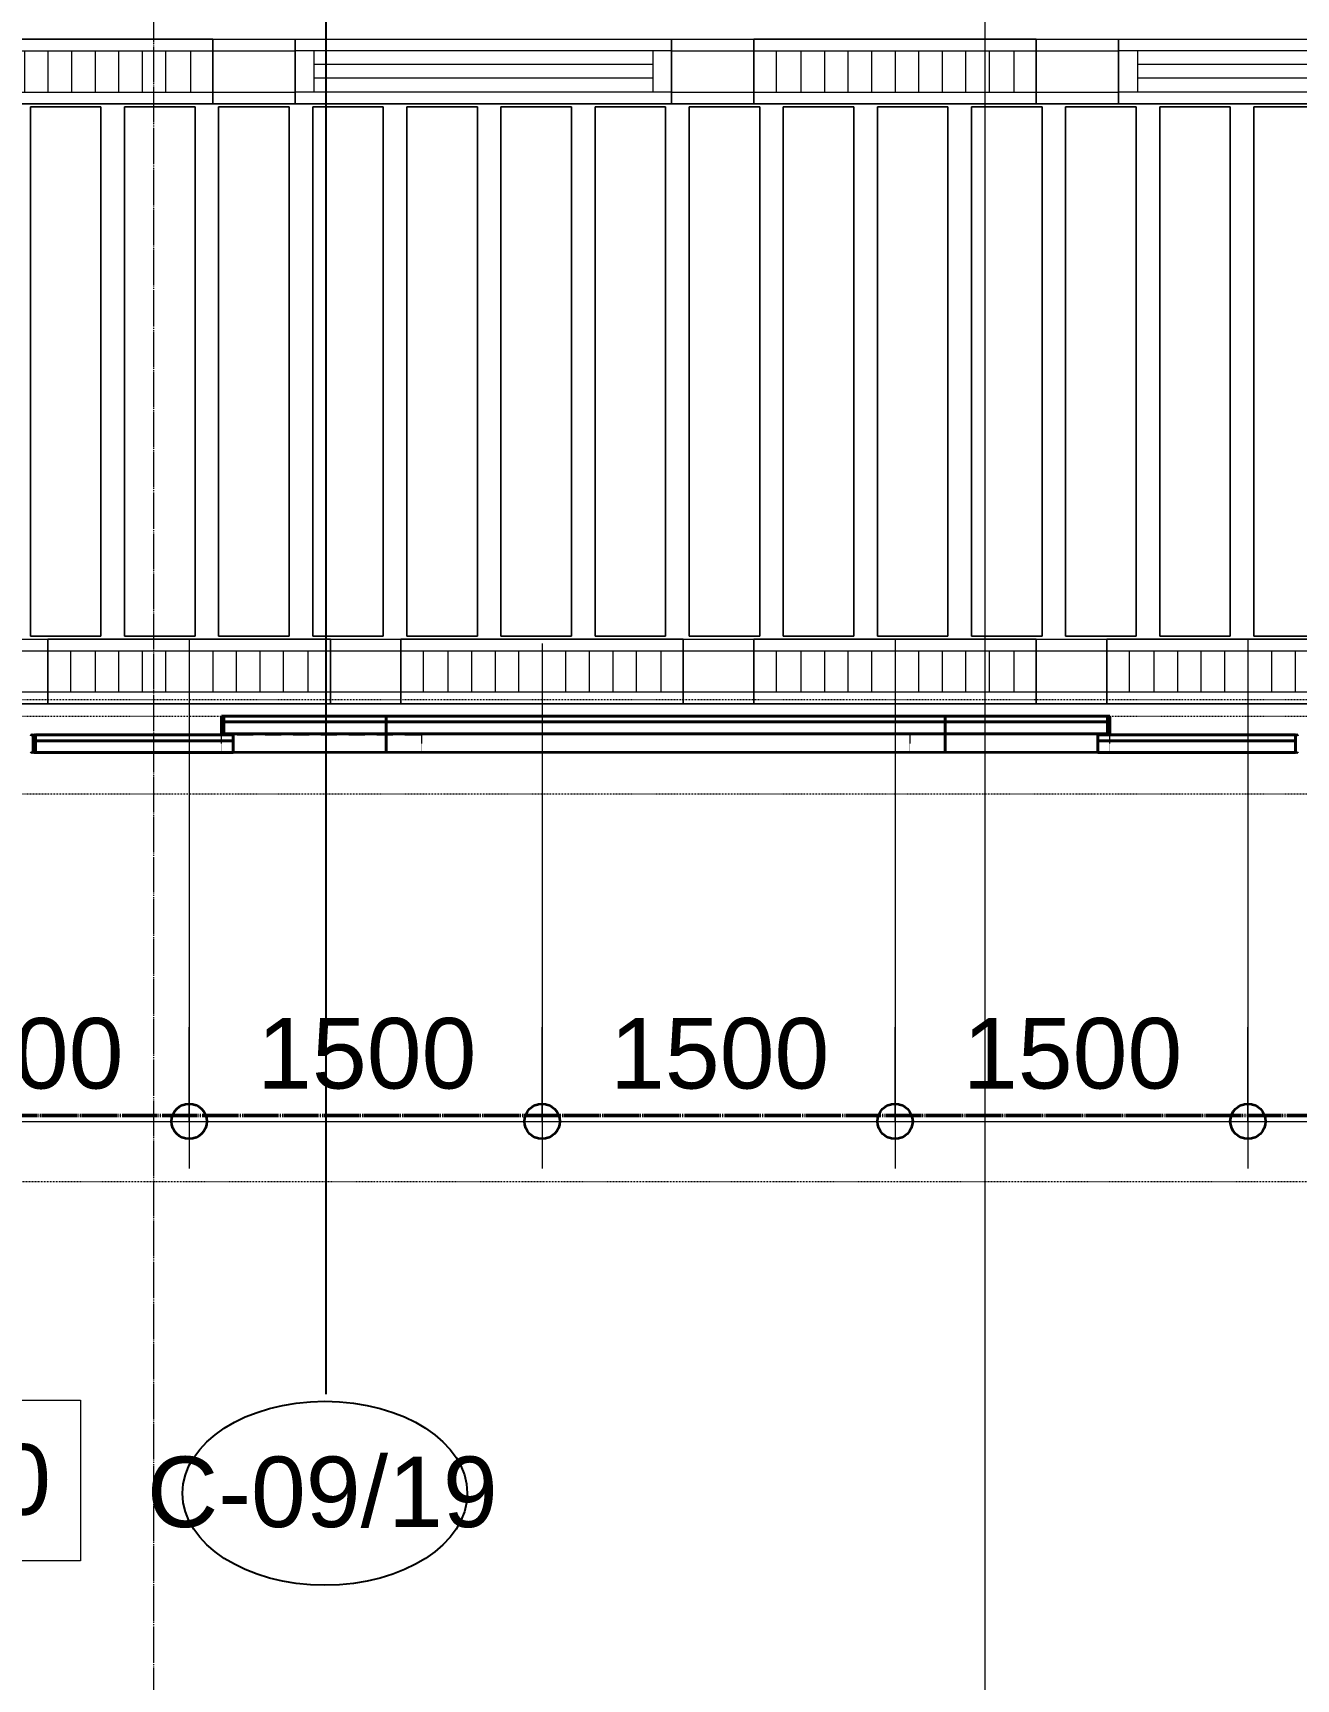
# Model space of a CAD drawing. Header units: millimetres. Extents: x -853228 to -774636, y -17776 to 22455.
# Drawn here: x -824996 to -819628, y -3994 to 3003 of the extents above; entities that cross this region are included whole.
import ezdxf

# ---------------------------------------------------------------- set-up
doc = ezdxf.new("R2010")
doc.units = ezdxf.units.MM
for name, pattern in [('DASH', [6.35, 3.175, -3.175]), ('DPA_Grid _ Level 100', [10, 5.5, -1.6, 1.3, -1.6]), ('DPA_Hidden 50', [3, 2, -1]), ('DPA_Hidden 500', [1.4, 0.8, -0.6])]:
    doc.linetypes.add(name, pattern=pattern)
for name, color, linetype, lineweight in [('A-ANNO-DIMS', 1, 'Continuous', 9), ('A-ANNO-DIMS-100', 1, 'Continuous', 9), ('A-ANNO-NOTE', 3, 'Continuous', 25), ('A-DETL', 1, 'Continuous', 70), ('A-GENM', 1, 'Continuous', 9), ('A-GENM-HDLN', 2, 'DPA_Hidden 500', 9), ('A-GLAZ-CURT', 2, 'Continuous', 9), ('G-ANNO-SECL', 3, 'Continuous', 9), ('G-ANNO-TEXT', 3, 'Continuous', 9), ('Q-SPCQ', 2, 'Continuous', 35), ('Q-SPCQ-HDLN', 2, 'DASH', 9), ('S-GRID', 251, 'Continuous', 9)]:
    doc.layers.add(name, color=color, linetype=linetype, lineweight=lineweight)
doc.styles.add('Arial_2', font='arial.ttf', dxfattribs={"height": 300})
doc.dimstyles.new('DPA-DIM-3_0_C-C', dxfattribs={"dimscale": 304.8, "dimtxt": 306.07782, "dimasz": 0.492126, "dimexe": 0.656168, "dimexo": 0.0625, "dimgap": 0.164042, "dimtad": 1, "dimdec": 0, "dimzin": 0, "dimdsep": 46, "dimtxsty": 'Arial_2', "dimblk1": 'DOTBLANK', "dimblk2": 'DOTBLANK', "dimsah": 1, "dimcen": 0.09, "dimdle": 0.656168, "dimadec": 8, "dimazin": 0, "dimtfac": 1, "dimtdec": 4, "dimtix": 1, "dimtmove": 0, "dimatfit": 3, "dimfxl": 1.312336, "dimfxlon": 1, "dimtvp": 1, "dimtolj": 1, "dimtzin": 0, "dimarcsym": 2})

# ---------------------------------------------------------------- blocks, each defined once
blk = doc.blocks.new('DPA_CP_Metal Ceiling Panel - Vertical Panel with Gap-11114031-4281-01 ENLARGED LOWER PLATFORM LEVEL - REFLECTED CEILING PLAN - SHEET 2')
at = {"layer": 'A-GLAZ-CURT'}
for p, q in [((-785007.4, 2689), (-785007.4, 439)), ((-784707.4, 2689), (-785007.4, 2689)), ((-784707.4, 2689), (-785007.4, 2689)), ((-785007.4, 2689), (-785007.4, 439)), ((-785007.4, 439), (-785007.4, 2689)), ((-785007.4, 2689), (-784707.4, 2689)), ((-784707.4, 2689), (-784707.4, 439)), ((-784707.4, 439), (-784707.4, 2689)), ((-784707.4, 2689), (-784707.4, 439)), ((-784707.4, 439), (-785007.4, 439)), ((-785007.4, 439), (-784707.4, 439)), ((-784707.4, 439), (-785007.4, 439))]:
    blk.add_line(p, q, dxfattribs=at)
blk = doc.blocks.new('DPA_Speciality_PlatformScreenDoor - Length_135300-12767973-4281-01 ENLARGED LOWER PLATFORM LEVEL - REFLECTED CEILING PLAN - SHEET 2')
at = {"layer": 'A-GENM'}
for p, q in [((103087.5, -250), (102889.7, -250)), ((102889.7, -250), (103087.5, -250)), ((102982.5, -250), (102892.5, -250)), ((102892.5, -250), (102982.5, -250)), ((102992.5, -250), (103082.5, -250)), ((103082.5, -250), (102992.5, -250)), ((107462.5, -250), (107660.3, -250)), ((107660.3, -250), (107462.5, -250)), ((107557.5, -250), (107467.5, -250)), ((107467.5, -250), (107557.5, -250)), ((107567.5, -250), (107657.5, -250)), ((107657.5, -250), (107567.5, -250)), ((103640.3, -330), (103764.1, -330)), ((103650.9, -330), (103704, -330)), ((103700.4, -330), (103753.5, -330)), ((105240.3, -330), (105364.1, -330)), ((105250.9, -330), (105304, -330)), ((105300.4, -330), (105353.5, -330))]:
    blk.add_line(p, q, dxfattribs=at)
at = {"layer": 'A-GENM-HDLN'}
for p, q in [((103387.5, -175), (103387.5, -250)), ((103387.5, -175), (104237.5, -175)), ((104237.5, -250), (104237.5, -175)), ((106312.5, -250), (106312.5, -175)), ((107162.5, -175), (106312.5, -175)), ((107162.5, -175), (107162.5, -250)), ((103387.5, -250), (104237.5, -250)), ((107162.5, -250), (106312.5, -250))]:
    blk.add_line(p, q, dxfattribs=at)
at = {"layer": 'Q-SPCQ', "linetype": 'DASH', "lineweight": 9}
blk.add_line((61742.7, 1650), (132340.1, 1650), dxfattribs=at)
at = {"layer": 'Q-SPCQ'}
for p, q in [((103437.5, -175), (102597.5, -175)), ((102597.5, -175), (103437.5, -175)), ((102597.5, -175), (102597.5, -225)), ((102597.5, -175), (102597.5, -225)), ((102597.5, -245), (102597.5, -180)), ((102597.5, -180), (102597.5, -245)), ((102627.5, -175), (103407.5, -175)), ((103407.5, -175), (102627.5, -175)), ((103407.5, -175), (102627.5, -175)), ((102627.5, -175), (103407.5, -175)), ((103387.5, -175), (104087.5, -175)), ((103437.5, -225), (103437.5, -175)), ((103437.5, -175), (103437.5, -225)), ((104087.5, -175), (104087.5, -330)), ((104087.5, -175), (106462.5, -175)), ((104087.5, -330), (104087.5, -175)), ((104087.5, -200), (104087.5, -175.9)), ((104087.5, -175.9), (104087.5, -200)), ((104087.5, -305), (104087.5, -200)), ((104087.5, -200), (104087.5, -305)), ((106462.5, -175), (106462.5, -330)), ((106462.5, -175), (107162.5, -175)), ((106462.5, -330), (106462.5, -175)), ((106462.5, -200), (106462.5, -175.9)), ((106462.5, -175.9), (106462.5, -200)), ((106462.5, -305), (106462.5, -200)), ((106462.5, -200), (106462.5, -305)), ((107112.5, -175), (107952.5, -175)), ((107952.5, -175), (107112.5, -175)), ((107112.5, -175), (107112.5, -225)), ((107112.5, -225), (107112.5, -175)), ((107922.5, -175), (107142.5, -175)), ((107142.5, -175), (107922.5, -175)), ((107142.5, -175), (107922.5, -175)), ((107922.5, -175), (107142.5, -175)), ((107952.5, -225), (107952.5, -175)), ((107952.5, -225), (107952.5, -175)), ((107952.5, -180), (107952.5, -245)), ((107952.5, -245), (107952.5, -180)), ((107962.5, -245), (107962.5, -180)), ((107962.5, -180), (107962.5, -245)), ((107962.5, -180), (107962.5, -245)), ((107962.5, -245), (107962.5, -180)), ((102597.5, -225), (103437.5, -225)), ((103437.5, -225), (102597.5, -225)), ((102597.5, -250), (102597.5, -225)), ((102597.5, -225), (102597.5, -250)), ((103437.5, -225), (102597.5, -225)), ((102597.5, -225), (102597.5, -250)), ((102597.5, -250), (102597.5, -225)), ((102597.5, -225), (103437.5, -225)), ((103437.5, -225), (102597.5, -225)), ((102597.5, -225), (103437.5, -225)), ((102597.5, -250), (103437.5, -250)), ((103437.5, -250), (102597.5, -250)), ((102597.5, -250), (103437.5, -250)), ((103437.5, -250), (102597.5, -250)), ((103407.5, -225), (102627.5, -225)), ((102627.5, -225), (103407.5, -225)), ((102627.5, -225), (103407.5, -225)), ((103407.5, -225), (102627.5, -225)), ((103387.5, -225), (102647.5, -225)), ((102647.5, -225), (103387.5, -225)), ((103387.5, -225), (102647.5, -225)), ((102647.5, -225), (103387.5, -225)), ((103387.5, -250), (102647.5, -250)), ((102647.5, -250), (103387.5, -250)), ((103387.5, -250), (102647.5, -250)), ((102647.5, -250), (103387.5, -250)), ((103387.5, -305), (103387.5, -250)), ((103387.5, -250), (103387.5, -330)), ((103397.5, -255), (103387.5, -255)), ((103387.5, -255), (103387.5, -330)), ((103387.5, -330), (103387.5, -255)), ((103387.5, -255), (103397.5, -255)), ((103397.5, -330), (103397.5, -255)), ((103397.5, -255), (103397.5, -330)), ((104087.5, -255), (103397.5, -255)), ((103397.5, -255), (104087.5, -255)), ((103397.5, -255), (103397.5, -305)), ((103397.5, -255), (103397.5, -305)), ((103437.5, -225), (103437.5, -250)), ((103437.5, -225), (103437.5, -250)), ((103437.5, -250), (103437.5, -225)), ((103437.5, -225), (103437.5, -250)), ((103447.5, -255), (104027.5, -255)), ((104027.5, -255), (103447.5, -255)), ((104037.5, -255), (103447.5, -255)), ((103447.5, -255), (104037.5, -255)), ((106462.5, -255), (104087.5, -255)), ((104087.5, -255), (106462.5, -255)), ((104087.5, -255), (104087.5, -305)), ((104087.5, -255), (104087.5, -305)), ((104087.5, -305), (104087.5, -255)), ((104087.5, -255), (104087.5, -305)), ((106412.5, -255), (104137.5, -255)), ((104137.5, -255), (106412.5, -255)), ((104147.5, -255), (106402.5, -255)), ((106402.5, -255), (104147.5, -255)), ((106462.5, -255), (107152.5, -255)), ((107152.5, -255), (106462.5, -255)), ((106462.5, -255), (106462.5, -305)), ((106462.5, -305), (106462.5, -255)), ((106462.5, -305), (106462.5, -255)), ((106462.5, -255), (106462.5, -305)), ((106512.5, -255), (107102.5, -255)), ((107102.5, -255), (106512.5, -255)), ((107102.5, -255), (106522.5, -255)), ((106522.5, -255), (107102.5, -255)), ((107952.5, -225), (107112.5, -225)), ((107112.5, -225), (107952.5, -225)), ((107112.5, -250), (107112.5, -225)), ((107112.5, -250), (107112.5, -225)), ((107952.5, -225), (107112.5, -225)), ((107112.5, -225), (107112.5, -250)), ((107112.5, -250), (107112.5, -225)), ((107112.5, -225), (107952.5, -225)), ((107112.5, -225), (107952.5, -225)), ((107952.5, -225), (107112.5, -225)), ((107952.5, -250), (107112.5, -250)), ((107112.5, -250), (107952.5, -250)), ((107112.5, -250), (107952.5, -250)), ((107952.5, -250), (107112.5, -250)), ((107142.5, -225), (107922.5, -225)), ((107922.5, -225), (107142.5, -225)), ((107922.5, -225), (107142.5, -225)), ((107142.5, -225), (107922.5, -225)), ((107152.5, -255), (107152.5, -330)), ((107162.5, -255), (107152.5, -255)), ((107152.5, -255), (107162.5, -255)), ((107152.5, -330), (107152.5, -255)), ((107152.5, -305), (107152.5, -255)), ((107152.5, -305), (107152.5, -255)), ((107162.5, -225), (107902.5, -225)), ((107902.5, -225), (107162.5, -225)), ((107162.5, -225), (107902.5, -225)), ((107902.5, -225), (107162.5, -225)), ((107162.5, -250), (107902.5, -250)), ((107902.5, -250), (107162.5, -250)), ((107162.5, -250), (107902.5, -250)), ((107902.5, -250), (107162.5, -250)), ((107162.5, -330), (107162.5, -250)), ((107162.5, -250), (107162.5, -305)), ((107162.5, -330), (107162.5, -255)), ((107162.5, -255), (107162.5, -330)), ((107952.5, -225), (107952.5, -250)), ((107952.5, -250), (107952.5, -225)), ((107952.5, -250), (107952.5, -225)), ((107952.5, -225), (107952.5, -250)), ((103387.5, -329.1), (103387.5, -305)), ((103387.5, -330), (104087.5, -330)), ((103387.5, -330), (103397.5, -330)), ((103397.5, -330), (103387.5, -330)), ((104087.5, -305), (103397.5, -305)), ((103397.5, -305), (104077.5, -305)), ((103397.5, -305), (103397.5, -330)), ((103397.5, -305), (103397.5, -330)), ((103397.5, -305), (104077.5, -305)), ((104077.5, -305), (103397.5, -305)), ((103397.5, -330), (103397.5, -305)), ((103397.5, -305), (103397.5, -330)), ((104087.5, -305), (103397.5, -305)), ((103397.5, -305), (104087.5, -305)), ((104077.5, -330), (103397.5, -330)), ((103397.5, -330), (104087.5, -330)), ((103397.5, -330), (104077.5, -330)), ((104077.5, -330), (103397.5, -330)), ((104027.5, -305), (103447.5, -305)), ((103447.5, -305), (104027.5, -305)), ((104027.5, -305), (103447.5, -305)), ((103447.5, -305), (104027.5, -305)), ((104037.5, -305), (103447.5, -305)), ((103447.5, -305), (104037.5, -305)), ((103447.5, -305), (104027.5, -305)), ((104027.5, -305), (103447.5, -305)), ((104027.5, -330), (103447.5, -330)), ((103447.5, -330), (104027.5, -330)), ((104027.5, -330), (103447.5, -330)), ((103447.5, -330), (104027.5, -330)), ((104077.5, -305), (104087.5, -305)), ((104087.5, -330), (104077.5, -330)), ((104087.5, -329.1), (104087.5, -305)), ((106462.5, -305), (104087.5, -305)), ((104087.5, -305), (104097.5, -305)), ((104087.5, -330), (104087.5, -305)), ((104087.5, -305), (104087.5, -330)), ((106462.5, -305), (104087.5, -305)), ((104087.5, -305), (106462.5, -305)), ((104087.5, -305), (104087.5, -329.1)), ((104087.5, -330), (104087.5, -305)), ((104087.5, -305), (104087.5, -330)), ((104087.5, -330), (106462.5, -330)), ((104097.5, -330), (104087.5, -330)), ((104087.5, -330), (106462.5, -330)), ((104097.5, -305), (106452.5, -305)), ((104097.5, -305), (106452.5, -305)), ((106452.5, -305), (104097.5, -305)), ((106452.5, -330), (104097.5, -330)), ((104097.5, -330), (106452.5, -330)), ((106452.5, -330), (104097.5, -330)), ((106412.5, -305), (104137.5, -305)), ((104137.5, -305), (106412.5, -305)), ((106402.5, -305), (104147.5, -305)), ((104147.5, -305), (106402.5, -305)), ((106402.5, -305), (104147.5, -305)), ((104147.5, -305), (106402.5, -305)), ((104147.5, -305), (106402.5, -305)), ((106402.5, -305), (104147.5, -305)), ((106402.5, -330), (104147.5, -330)), ((104147.5, -330), (106402.5, -330)), ((106402.5, -330), (104147.5, -330)), ((104147.5, -330), (106402.5, -330)), ((106452.5, -305), (106462.5, -305)), ((106462.5, -330), (106452.5, -330)), ((106462.5, -329.1), (106462.5, -305)), ((106462.5, -305), (106472.5, -305)), ((107152.5, -305), (106462.5, -305)), ((106462.5, -305), (106462.5, -330)), ((106462.5, -330), (106462.5, -305)), ((106462.5, -305), (107152.5, -305)), ((107152.5, -305), (106462.5, -305)), ((106462.5, -305), (106462.5, -329.1)), ((106462.5, -330), (106462.5, -305)), ((106462.5, -305), (106462.5, -330)), ((106462.5, -330), (107162.5, -330)), ((106462.5, -330), (107152.5, -330)), ((106472.5, -330), (106462.5, -330)), ((106472.5, -305), (107152.5, -305)), ((107152.5, -305), (106472.5, -305)), ((106472.5, -305), (107152.5, -305)), ((107152.5, -330), (106472.5, -330)), ((107152.5, -330), (106472.5, -330)), ((106472.5, -330), (107152.5, -330)), ((106512.5, -305), (107102.5, -305)), ((107102.5, -305), (106512.5, -305)), ((106522.5, -305), (107102.5, -305)), ((107102.5, -305), (106522.5, -305)), ((106522.5, -305), (107102.5, -305)), ((107102.5, -305), (106522.5, -305)), ((107102.5, -305), (106522.5, -305)), ((106522.5, -305), (107102.5, -305)), ((106522.5, -330), (107102.5, -330)), ((107102.5, -330), (106522.5, -330)), ((106522.5, -330), (107102.5, -330)), ((107102.5, -330), (106522.5, -330)), ((107152.5, -330), (107152.5, -305)), ((107152.5, -330), (107152.5, -305)), ((107152.5, -305), (107152.5, -330)), ((107152.5, -330), (107152.5, -305)), ((107152.5, -330), (107162.5, -330)), ((107162.5, -330), (107152.5, -330)), ((107162.5, -305), (107162.5, -329.1))]:
    blk.add_line(p, q, dxfattribs=at)
for centre, start, end in [((102592.5, -180), 0, 180), ((102592.5, -180), 0, 45), ((107957.5, -180), 0, 180), ((107957.5, -180), 135, 180), ((107957.5, -180), 60, 120), ((107957.5, -180), 360, 30), ((107967.5, -180), 0, 180), ((107967.5, -180), 150, 180), ((102592.5, -245), 180, 360), ((102592.5, -245), 330, 360), ((107957.5, -245), 180, 210), ((107957.5, -245), 180, 0), ((107957.5, -245), 240, 300), ((107957.5, -245), 330, 0), ((107967.5, -245), 180, 210), ((107967.5, -245), 180, 360)]:
    blk.add_arc(centre, 5, start, end, dxfattribs=at)
at = {"layer": 'Q-SPCQ-HDLN'}
for p, q in [((132340.1, 0), (61742.7, 0)), ((132340.1, -330), (61742.7, -330)), ((132340.1, -400), (61742.7, -400))]:
    blk.add_line(p, q, dxfattribs=at)
blk = doc.blocks.new('DPA_CP_Metal Ceiling Luminaire2 - Linear Luminaire-12404975-4281-01 ENLARGED LOWER PLATFORM LEVEL - REFLECTED CEILING PLAN - SHEET 2')
at = {"layer": 'A-GLAZ-CURT'}
for p, q in [((-786932.4, 2701.5), (-786932.4, 2976.5)), ((-786932.4, 2976.5), (-785732.4, 2976.5)), ((-786932.4, 2976.5), (-786932.4, 2701.5)), ((-785732.4, 2976.5), (-786932.4, 2976.5)), ((-786932.4, 2976.5), (-785732.4, 2976.5)), ((-786932.4, 2939), (-786932.4, 2701.5)), ((-785732.4, 2976.5), (-785732.4, 2701.5)), ((-785732.4, 2701.5), (-785732.4, 2976.5)), ((-785732.4, 2939), (-785732.4, 2701.5)), ((-786932.4, 2926.5), (-785732.4, 2926.5)), ((-786932.4, 2751.5), (-785732.4, 2751.5)), ((-785732.4, 2701.5), (-786932.4, 2701.5)), ((-785732.4, 2701.5), (-786932.4, 2701.5)), ((-786932.4, 2701.5), (-785732.4, 2701.5))]:
    blk.add_line(p, q, dxfattribs=at)
at = {"layer": 'A-GLAZ-CURT', "linetype": 'DPA_Hidden 50'}
for p, q in [((-786837.4, 2926.5), (-786837.4, 2751.5)), ((-786732.4, 2926.5), (-786732.4, 2751.5)), ((-786632.4, 2926.5), (-786632.4, 2751.5)), ((-786532.4, 2926.5), (-786532.4, 2751.5)), ((-786432.4, 2926.5), (-786432.4, 2751.5)), ((-786332.4, 2926.5), (-786332.4, 2751.5)), ((-786232.4, 2926.5), (-786232.4, 2751.5)), ((-786132.4, 2926.5), (-786132.4, 2751.5)), ((-786032.4, 2926.5), (-786032.4, 2751.5)), ((-785932.4, 2926.5), (-785932.4, 2751.5)), ((-785827.4, 2926.5), (-785827.4, 2751.5))]:
    blk.add_line(p, q, dxfattribs=at)
blk = doc.blocks.new('DPA_CP_Metal Ceiling Panel1 - Horizontal with Gap-13297912-4281-01 ENLARGED LOWER PLATFORM LEVEL - REFLECTED CEILING PLAN - SHEET 2')
at = {"layer": 'A-GLAZ-CURT'}
for p, q in [((-786232.4, 151.5), (-786232.4, 426.5)), ((-786232.4, 151.5), (-786232.4, 426.5)), ((-786232.4, 426.5), (-785932.4, 426.5)), ((-786232.4, 426.5), (-785932.4, 426.5)), ((-786232.4, 151.5), (-786232.4, 426.5)), ((-785932.4, 151.5), (-785932.4, 426.5)), ((-785932.4, 426.5), (-785932.4, 151.5)), ((-785932.4, 426.5), (-785932.4, 151.5)), ((-786232.4, 376.5), (-785932.4, 376.5)), ((-786232.4, 201.5), (-785932.4, 201.5)), ((-786232.4, 151.5), (-785932.4, 151.5)), ((-785932.4, 151.5), (-786232.4, 151.5)), ((-785932.4, 151.5), (-786232.4, 151.5))]:
    blk.add_line(p, q, dxfattribs=at)
blk = doc.blocks.new('DPA_CP_Metal Ceiling Air Supply1 - Linear Diffuser Air Supply-12404980-4281-01 ENLARGED LOWER PLATFORM LEVEL - REFLECTED CEILING PLAN - SHEET 2')
at = {"layer": 'A-GLAZ-CURT'}
for p, q in [((-788882.4, 2701.5), (-788882.4, 2976.5)), ((-788882.4, 2976.5), (-787282.4, 2976.5)), ((-788882.4, 2701.5), (-788882.4, 2976.5)), ((-788882.4, 2976.5), (-787282.4, 2976.5)), ((-788882.4, 2976.5), (-787282.4, 2976.5)), ((-788882.4, 2701.5), (-788882.4, 2976.5)), ((-787282.4, 2701.5), (-787282.4, 2976.5)), ((-787282.4, 2976.5), (-787282.4, 2701.5)), ((-787282.4, 2976.5), (-787282.4, 2701.5)), ((-787282.4, 2926.5), (-788882.4, 2926.5)), ((-788802.4, 2926.5), (-788802.4, 2751.5)), ((-787362.4, 2926.5), (-787362.4, 2751.5)), ((-787282.4, 2751.5), (-788882.4, 2751.5)), ((-788882.4, 2701.5), (-787282.4, 2701.5)), ((-787282.4, 2701.5), (-788882.4, 2701.5)), ((-787282.4, 2701.5), (-788882.4, 2701.5))]:
    blk.add_line(p, q, dxfattribs=at)
at = {"layer": 'A-GLAZ-CURT', "linetype": 'DPA_Hidden 50'}
for p, q in [((-787362.4, 2868.2), (-788802.4, 2868.2)), ((-787362.4, 2809.9), (-788802.4, 2809.9))]:
    blk.add_line(p, q, dxfattribs=at)
blk = doc.blocks.new('DPA_CP_Metal Ceiling Panel1 - Horizontal with Gap-16028279-4281-01 ENLARGED LOWER PLATFORM LEVEL - REFLECTED CEILING PLAN - SHEET 2')
at = {"layer": 'A-GLAZ-CURT'}
for p, q in [((-787282.4, 2701.5), (-787282.4, 2976.5)), ((-787282.4, 2701.5), (-787282.4, 2976.5)), ((-787282.4, 2976.5), (-786932.4, 2976.5)), ((-787282.4, 2976.5), (-786932.4, 2976.5)), ((-787282.4, 2701.5), (-787282.4, 2976.5)), ((-786932.4, 2701.5), (-786932.4, 2976.5)), ((-786932.4, 2976.5), (-786932.4, 2701.5)), ((-786932.4, 2976.5), (-786932.4, 2701.5)), ((-787282.4, 2926.5), (-786932.4, 2926.5)), ((-787282.4, 2751.5), (-786932.4, 2751.5)), ((-787282.4, 2701.5), (-786932.4, 2701.5)), ((-786932.4, 2701.5), (-787282.4, 2701.5)), ((-786932.4, 2701.5), (-787282.4, 2701.5))]:
    blk.add_line(p, q, dxfattribs=at)
blk = doc.blocks.new('Ceiling Tags - Ceiling Tags-9510765-4281-01 ENLARGED LOWER PLATFORM LEVEL - REFLECTED CEILING PLAN - SHEET 2')
at = {"layer": 'A-ANNO-NOTE'}
blk.add_ellipse((0, 0), major_axis=(6.049, 0), ratio=0.646436, dxfattribs=at)
blk = doc.blocks.new('DIMBLOCK73-4281-01 ENLARGED LOWER PLATFORM LEVEL - REFLECTED CEILING PLAN - SHEET 2')
at = {"layer": 'A-ANNO-DIMS-100'}
for p, q in [((-825832.4, -1223.5), (-825832.4, -1823.5)), ((-825832.4, -1623.5), (-825832.4, -1223.5)), ((-824332.4, -1223.5), (-824332.4, -1823.5)), ((-824332.4, -1623.5), (-824332.4, -1223.5)), ((-826032.4, -1623.5), (-824332.4, -1623.5))]:
    blk.add_line(p, q, dxfattribs=at)
at = {"layer": 'A-ANNO-DIMS-100', "lineweight": 35}
for centre in [(-825832.4, -1623.5), (-824332.4, -1623.5)]:
    blk.add_circle(centre, 75, dxfattribs=at)
at = {"layer": 'A-ANNO-DIMS-100', "color": 0, "insert": (-825543.8, -1184.1), "char_height": 300, "width": 1107.531, "attachment_point": 1, "line_spacing_factor": 0.941778, "style": 'Arial_2'}
blk.add_mtext('1500', dxfattribs=at)
blk = doc.blocks.new('_DotBlank')
at = {"color": 0, "linetype": 'ByBlock', "lineweight": -2}
blk.add_line((-0.5, 0), (-1, 0), dxfattribs=at)
blk.add_circle((0, 0), 0.5, dxfattribs=at)
blk = doc.blocks.new('DIMBLOCK74-4281-01 ENLARGED LOWER PLATFORM LEVEL - REFLECTED CEILING PLAN - SHEET 2')
at = {"layer": 'A-ANNO-DIMS-100'}
for p, q in [((-824332.4, -1223.5), (-824332.4, -1823.5)), ((-824332.4, -1623.5), (-824332.4, -1223.5)), ((-822832.4, -1223.5), (-822832.4, -1823.5)), ((-822832.4, -1623.5), (-822832.4, -1223.5)), ((-824332.4, -1623.5), (-822832.4, -1623.5))]:
    blk.add_line(p, q, dxfattribs=at)
at = {"layer": 'A-ANNO-DIMS-100', "lineweight": 35}
for centre in [(-824332.4, -1623.5), (-822832.4, -1623.5)]:
    blk.add_circle(centre, 75, dxfattribs=at)
at = {"layer": 'A-ANNO-DIMS-100', "color": 0, "insert": (-824043.8, -1184.1), "char_height": 300, "width": 1107.531, "attachment_point": 1, "line_spacing_factor": 0.941778, "style": 'Arial_2'}
blk.add_mtext('1500', dxfattribs=at)
blk = doc.blocks.new('DIMBLOCK75-4281-01 ENLARGED LOWER PLATFORM LEVEL - REFLECTED CEILING PLAN - SHEET 2')
at = {"layer": 'A-ANNO-DIMS-100'}
for p, q in [((-822832.4, -1223.5), (-822832.4, -1823.5)), ((-822832.4, -1623.5), (-822832.4, -1223.5)), ((-821332.4, -1223.5), (-821332.4, -1823.5)), ((-821332.4, -1623.5), (-821332.4, -1223.5)), ((-822832.4, -1623.5), (-821132.4, -1623.5))]:
    blk.add_line(p, q, dxfattribs=at)
at = {"layer": 'A-ANNO-DIMS-100', "lineweight": 35}
for centre in [(-822832.4, -1623.5), (-821332.4, -1623.5)]:
    blk.add_circle(centre, 75, dxfattribs=at)
at = {"layer": 'A-ANNO-DIMS-100', "color": 0, "insert": (-822543.8, -1184.1), "char_height": 300, "width": 1107.531, "attachment_point": 1, "line_spacing_factor": 0.941778, "style": 'Arial_2'}
blk.add_mtext('1500', dxfattribs=at)
blk = doc.blocks.new('DIMBLOCK76-4281-01 ENLARGED LOWER PLATFORM LEVEL - REFLECTED CEILING PLAN - SHEET 2')
at = {"layer": 'A-ANNO-DIMS-100'}
for p, q in [((-821332.4, -1223.5), (-821332.4, -1823.5)), ((-821332.4, -1623.5), (-821332.4, -1223.5)), ((-819832.4, -1223.5), (-819832.4, -1823.5)), ((-819832.4, -1623.5), (-819832.4, -1223.5)), ((-821532.4, -1623.5), (-819832.4, -1623.5))]:
    blk.add_line(p, q, dxfattribs=at)
at = {"layer": 'A-ANNO-DIMS-100', "lineweight": 35}
for centre in [(-821332.4, -1623.5), (-819832.4, -1623.5)]:
    blk.add_circle(centre, 75, dxfattribs=at)
at = {"layer": 'A-ANNO-DIMS-100', "color": 0, "insert": (-821043.8, -1184.1), "char_height": 300, "width": 1107.531, "attachment_point": 1, "line_spacing_factor": 0.941778, "style": 'Arial_2'}
blk.add_mtext('1500', dxfattribs=at)
blk = doc.blocks.new('DIMBLOCK77-4281-01 ENLARGED LOWER PLATFORM LEVEL - REFLECTED CEILING PLAN - SHEET 2')
at = {"layer": 'A-ANNO-DIMS-100'}
for p, q in [((-819832.4, -1223.5), (-819832.4, -1823.5)), ((-819832.4, -1623.5), (-819832.4, -1223.5)), ((-818332.4, -1223.5), (-818332.4, -1823.5)), ((-818332.4, -1623.5), (-818332.4, -1223.5)), ((-819832.4, -1623.5), (-818332.4, -1623.5))]:
    blk.add_line(p, q, dxfattribs=at)
at = {"layer": 'A-ANNO-DIMS-100', "lineweight": 35}
for centre in [(-819832.4, -1623.5), (-818332.4, -1623.5)]:
    blk.add_circle(centre, 75, dxfattribs=at)
at = {"layer": 'A-ANNO-DIMS-100', "color": 0, "insert": (-819543.8, -1184.1), "char_height": 300, "width": 1107.531, "attachment_point": 1, "line_spacing_factor": 0.941778, "style": 'Arial_2'}
blk.add_mtext('1500', dxfattribs=at)

msp = doc.modelspace()

# ---------------------------------------------------------------- linework, layer by layer
at = {"layer": 'A-ANNO-NOTE'}
msp.add_line((-823751.4, 5130.9), (-823751.4, -2782.5), dxfattribs=at)
at = {"layer": 'A-DETL', "color": 55, "linetype": 'DPA_Hidden 50', "lineweight": 9}
for p, q in [((-824332.4, 428), (-824332.4, -1392)), ((-821332.4, 428), (-821332.4, -1392)), ((-821332.4, 428), (-821332.4, -1392)), ((-819832.4, 428), (-819832.4, -1392)), ((-822832.4, 408), (-822832.4, -1392))]:
    msp.add_line(p, q, dxfattribs=at)
at = {"layer": 'G-ANNO-SECL', "linetype": 'DPA_Grid _ Level 100', "lineweight": 50}
msp.add_line((-851417.7, -1598.3), (-777570.3, -1598.3), dxfattribs=at)
at = {"layer": 'G-ANNO-TEXT', "color": 10}
msp.add_line((-820950.3, 4428.9), (-820950.3, -9495.4), dxfattribs=at)
at = {"layer": 'G-ANNO-TEXT', "color": 10, "flags": 128}
msp.add_lwpolyline([(-824793.7, -3491.1), (-826316.1, -3491.1), (-826316.1, -2808.7), (-824793.7, -2808.7)], close=True, dxfattribs=at)
at = {"layer": 'S-GRID', "linetype": 'DPA_Grid _ Level 100'}
msp.add_line((-824482.4, -17775.6), (-824482.4, 20540.3), dxfattribs=at)

# ---------------------------------------------------------------- block references
at = {"layer": 'A-ANNO-NOTE', "xscale": 100, "yscale": 100, "zscale": 100}
msp.add_blockref('Ceiling Tags - Ceiling Tags-9510765-4281-01 ENLARGED LOWER PLATFORM LEVEL - REFLECTED CEILING PLAN - SHEET 2', (-823755.5, -3204.4), dxfattribs=at)
at = {"layer": 'A-GLAZ-CURT'}
for name, p in [('DPA_CP_Metal Ceiling Luminaire2 - Linear Luminaire-12404975-4281-01 ENLARGED LOWER PLATFORM LEVEL - REFLECTED CEILING PLAN - SHEET 2', (-38500, 0)), ('DPA_CP_Metal Ceiling Luminaire2 - Linear Luminaire-12404975-4281-01 ENLARGED LOWER PLATFORM LEVEL - REFLECTED CEILING PLAN - SHEET 2', (-38500, 0)), ('DPA_CP_Metal Ceiling Luminaire2 - Linear Luminaire-12404975-4281-01 ENLARGED LOWER PLATFORM LEVEL - REFLECTED CEILING PLAN - SHEET 2', (-38500, 0)), ('DPA_CP_Metal Ceiling Panel1 - Horizontal with Gap-16028279-4281-01 ENLARGED LOWER PLATFORM LEVEL - REFLECTED CEILING PLAN - SHEET 2', (-36950, 0)), ('DPA_CP_Metal Ceiling Panel1 - Horizontal with Gap-16028279-4281-01 ENLARGED LOWER PLATFORM LEVEL - REFLECTED CEILING PLAN - SHEET 2', (-36950, 0)), ('DPA_CP_Metal Ceiling Panel1 - Horizontal with Gap-16028279-4281-01 ENLARGED LOWER PLATFORM LEVEL - REFLECTED CEILING PLAN - SHEET 2', (-36950, 0)), ('DPA_CP_Metal Ceiling Air Supply1 - Linear Diffuser Air Supply-12404980-4281-01 ENLARGED LOWER PLATFORM LEVEL - REFLECTED CEILING PLAN - SHEET 2', (-35000, 0)), ('DPA_CP_Metal Ceiling Air Supply1 - Linear Diffuser Air Supply-12404980-4281-01 ENLARGED LOWER PLATFORM LEVEL - REFLECTED CEILING PLAN - SHEET 2', (-35000, 0)), ('DPA_CP_Metal Ceiling Air Supply1 - Linear Diffuser Air Supply-12404980-4281-01 ENLARGED LOWER PLATFORM LEVEL - REFLECTED CEILING PLAN - SHEET 2', (-35000, 0)), ('DPA_CP_Metal Ceiling Panel1 - Horizontal with Gap-16028279-4281-01 ENLARGED LOWER PLATFORM LEVEL - REFLECTED CEILING PLAN - SHEET 2', (-35000, 0)), ('DPA_CP_Metal Ceiling Panel1 - Horizontal with Gap-16028279-4281-01 ENLARGED LOWER PLATFORM LEVEL - REFLECTED CEILING PLAN - SHEET 2', (-35000, 0)), ('DPA_CP_Metal Ceiling Panel1 - Horizontal with Gap-16028279-4281-01 ENLARGED LOWER PLATFORM LEVEL - REFLECTED CEILING PLAN - SHEET 2', (-35000, 0)), ('DPA_CP_Metal Ceiling Luminaire2 - Linear Luminaire-12404975-4281-01 ENLARGED LOWER PLATFORM LEVEL - REFLECTED CEILING PLAN - SHEET 2', (-35000, 0)), ('DPA_CP_Metal Ceiling Luminaire2 - Linear Luminaire-12404975-4281-01 ENLARGED LOWER PLATFORM LEVEL - REFLECTED CEILING PLAN - SHEET 2', (-35000, 0)), ('DPA_CP_Metal Ceiling Luminaire2 - Linear Luminaire-12404975-4281-01 ENLARGED LOWER PLATFORM LEVEL - REFLECTED CEILING PLAN - SHEET 2', (-35000, 0)), ('DPA_CP_Metal Ceiling Panel1 - Horizontal with Gap-16028279-4281-01 ENLARGED LOWER PLATFORM LEVEL - REFLECTED CEILING PLAN - SHEET 2', (-33450, 0)), ('DPA_CP_Metal Ceiling Panel1 - Horizontal with Gap-16028279-4281-01 ENLARGED LOWER PLATFORM LEVEL - REFLECTED CEILING PLAN - SHEET 2', (-33450, 0)), ('DPA_CP_Metal Ceiling Panel1 - Horizontal with Gap-16028279-4281-01 ENLARGED LOWER PLATFORM LEVEL - REFLECTED CEILING PLAN - SHEET 2', (-33450, 0)), ('DPA_CP_Metal Ceiling Air Supply1 - Linear Diffuser Air Supply-12404980-4281-01 ENLARGED LOWER PLATFORM LEVEL - REFLECTED CEILING PLAN - SHEET 2', (-31500, 0)), ('DPA_CP_Metal Ceiling Air Supply1 - Linear Diffuser Air Supply-12404980-4281-01 ENLARGED LOWER PLATFORM LEVEL - REFLECTED CEILING PLAN - SHEET 2', (-31500, 0)), ('DPA_CP_Metal Ceiling Air Supply1 - Linear Diffuser Air Supply-12404980-4281-01 ENLARGED LOWER PLATFORM LEVEL - REFLECTED CEILING PLAN - SHEET 2', (-31500, 0)), ('DPA_CP_Metal Ceiling Panel - Vertical Panel with Gap-11114031-4281-01 ENLARGED LOWER PLATFORM LEVEL - REFLECTED CEILING PLAN - SHEET 2', (-40000, 0)), ('DPA_CP_Metal Ceiling Panel - Vertical Panel with Gap-11114031-4281-01 ENLARGED LOWER PLATFORM LEVEL - REFLECTED CEILING PLAN - SHEET 2', (-39600, 0)), ('DPA_CP_Metal Ceiling Panel - Vertical Panel with Gap-11114031-4281-01 ENLARGED LOWER PLATFORM LEVEL - REFLECTED CEILING PLAN - SHEET 2', (-39200, 0)), ('DPA_CP_Metal Ceiling Panel - Vertical Panel with Gap-11114031-4281-01 ENLARGED LOWER PLATFORM LEVEL - REFLECTED CEILING PLAN - SHEET 2', (-38800, 0)), ('DPA_CP_Metal Ceiling Panel - Vertical Panel with Gap-11114031-4281-01 ENLARGED LOWER PLATFORM LEVEL - REFLECTED CEILING PLAN - SHEET 2', (-38400, 0)), ('DPA_CP_Metal Ceiling Panel - Vertical Panel with Gap-11114031-4281-01 ENLARGED LOWER PLATFORM LEVEL - REFLECTED CEILING PLAN - SHEET 2', (-38000, 0)), ('DPA_CP_Metal Ceiling Panel - Vertical Panel with Gap-11114031-4281-01 ENLARGED LOWER PLATFORM LEVEL - REFLECTED CEILING PLAN - SHEET 2', (-37600, 0)), ('DPA_CP_Metal Ceiling Panel - Vertical Panel with Gap-11114031-4281-01 ENLARGED LOWER PLATFORM LEVEL - REFLECTED CEILING PLAN - SHEET 2', (-37200, 0)), ('DPA_CP_Metal Ceiling Panel - Vertical Panel with Gap-11114031-4281-01 ENLARGED LOWER PLATFORM LEVEL - REFLECTED CEILING PLAN - SHEET 2', (-36800, 0)), ('DPA_CP_Metal Ceiling Panel - Vertical Panel with Gap-11114031-4281-01 ENLARGED LOWER PLATFORM LEVEL - REFLECTED CEILING PLAN - SHEET 2', (-36400, 0)), ('DPA_CP_Metal Ceiling Panel - Vertical Panel with Gap-11114031-4281-01 ENLARGED LOWER PLATFORM LEVEL - REFLECTED CEILING PLAN - SHEET 2', (-36000, 0)), ('DPA_CP_Metal Ceiling Panel - Vertical Panel with Gap-11114031-4281-01 ENLARGED LOWER PLATFORM LEVEL - REFLECTED CEILING PLAN - SHEET 2', (-35600, 0)), ('DPA_CP_Metal Ceiling Panel - Vertical Panel with Gap-11114031-4281-01 ENLARGED LOWER PLATFORM LEVEL - REFLECTED CEILING PLAN - SHEET 2', (-35200, 0)), ('DPA_CP_Metal Ceiling Panel - Vertical Panel with Gap-11114031-4281-01 ENLARGED LOWER PLATFORM LEVEL - REFLECTED CEILING PLAN - SHEET 2', (-34800, 0)), ('DPA_CP_Metal Ceiling Panel1 - Horizontal with Gap-13297912-4281-01 ENLARGED LOWER PLATFORM LEVEL - REFLECTED CEILING PLAN - SHEET 2', (-39000, 0)), ('DPA_CP_Metal Ceiling Panel1 - Horizontal with Gap-13297912-4281-01 ENLARGED LOWER PLATFORM LEVEL - REFLECTED CEILING PLAN - SHEET 2', (-39000, 0)), ('DPA_CP_Metal Ceiling Panel1 - Horizontal with Gap-13297912-4281-01 ENLARGED LOWER PLATFORM LEVEL - REFLECTED CEILING PLAN - SHEET 2', (-39000, 0)), ('DPA_CP_Metal Ceiling Luminaire2 - Linear Luminaire-12404975-4281-01 ENLARGED LOWER PLATFORM LEVEL - REFLECTED CEILING PLAN - SHEET 2', (-38000, -2550)), ('DPA_CP_Metal Ceiling Luminaire2 - Linear Luminaire-12404975-4281-01 ENLARGED LOWER PLATFORM LEVEL - REFLECTED CEILING PLAN - SHEET 2', (-38000, -2550)), ('DPA_CP_Metal Ceiling Luminaire2 - Linear Luminaire-12404975-4281-01 ENLARGED LOWER PLATFORM LEVEL - REFLECTED CEILING PLAN - SHEET 2', (-38000, -2550)), ('DPA_CP_Metal Ceiling Panel1 - Horizontal with Gap-13297912-4281-01 ENLARGED LOWER PLATFORM LEVEL - REFLECTED CEILING PLAN - SHEET 2', (-37500, 0)), ('DPA_CP_Metal Ceiling Panel1 - Horizontal with Gap-13297912-4281-01 ENLARGED LOWER PLATFORM LEVEL - REFLECTED CEILING PLAN - SHEET 2', (-37500, 0)), ('DPA_CP_Metal Ceiling Panel1 - Horizontal with Gap-13297912-4281-01 ENLARGED LOWER PLATFORM LEVEL - REFLECTED CEILING PLAN - SHEET 2', (-37500, 0)), ('DPA_CP_Metal Ceiling Luminaire2 - Linear Luminaire-12404975-4281-01 ENLARGED LOWER PLATFORM LEVEL - REFLECTED CEILING PLAN - SHEET 2', (-36500, -2550)), ('DPA_CP_Metal Ceiling Luminaire2 - Linear Luminaire-12404975-4281-01 ENLARGED LOWER PLATFORM LEVEL - REFLECTED CEILING PLAN - SHEET 2', (-36500, -2550)), ('DPA_CP_Metal Ceiling Luminaire2 - Linear Luminaire-12404975-4281-01 ENLARGED LOWER PLATFORM LEVEL - REFLECTED CEILING PLAN - SHEET 2', (-36500, -2550)), ('DPA_CP_Metal Ceiling Panel1 - Horizontal with Gap-13297912-4281-01 ENLARGED LOWER PLATFORM LEVEL - REFLECTED CEILING PLAN - SHEET 2', (-36000, 0)), ('DPA_CP_Metal Ceiling Panel1 - Horizontal with Gap-13297912-4281-01 ENLARGED LOWER PLATFORM LEVEL - REFLECTED CEILING PLAN - SHEET 2', (-36000, 0)), ('DPA_CP_Metal Ceiling Panel1 - Horizontal with Gap-13297912-4281-01 ENLARGED LOWER PLATFORM LEVEL - REFLECTED CEILING PLAN - SHEET 2', (-36000, 0)), ('DPA_CP_Metal Ceiling Luminaire2 - Linear Luminaire-12404975-4281-01 ENLARGED LOWER PLATFORM LEVEL - REFLECTED CEILING PLAN - SHEET 2', (-35000, -2550)), ('DPA_CP_Metal Ceiling Luminaire2 - Linear Luminaire-12404975-4281-01 ENLARGED LOWER PLATFORM LEVEL - REFLECTED CEILING PLAN - SHEET 2', (-35000, -2550)), ('DPA_CP_Metal Ceiling Luminaire2 - Linear Luminaire-12404975-4281-01 ENLARGED LOWER PLATFORM LEVEL - REFLECTED CEILING PLAN - SHEET 2', (-35000, -2550)), ('DPA_CP_Metal Ceiling Panel1 - Horizontal with Gap-13297912-4281-01 ENLARGED LOWER PLATFORM LEVEL - REFLECTED CEILING PLAN - SHEET 2', (-34500, 0)), ('DPA_CP_Metal Ceiling Panel1 - Horizontal with Gap-13297912-4281-01 ENLARGED LOWER PLATFORM LEVEL - REFLECTED CEILING PLAN - SHEET 2', (-34500, 0)), ('DPA_CP_Metal Ceiling Panel1 - Horizontal with Gap-13297912-4281-01 ENLARGED LOWER PLATFORM LEVEL - REFLECTED CEILING PLAN - SHEET 2', (-34500, 0)), ('DPA_CP_Metal Ceiling Luminaire2 - Linear Luminaire-12404975-4281-01 ENLARGED LOWER PLATFORM LEVEL - REFLECTED CEILING PLAN - SHEET 2', (-33500, -2550)), ('DPA_CP_Metal Ceiling Luminaire2 - Linear Luminaire-12404975-4281-01 ENLARGED LOWER PLATFORM LEVEL - REFLECTED CEILING PLAN - SHEET 2', (-33500, -2550)), ('DPA_CP_Metal Ceiling Luminaire2 - Linear Luminaire-12404975-4281-01 ENLARGED LOWER PLATFORM LEVEL - REFLECTED CEILING PLAN - SHEET 2', (-33500, -2550))]:
    msp.add_blockref(name, p, dxfattribs=at)
at = {"layer": 'Q-SPCQ', "rotation": 180}
msp.add_blockref('DPA_Speciality_PlatformScreenDoor - Length_135300-12767973-4281-01 ENLARGED LOWER PLATFORM LEVEL - REFLECTED CEILING PLAN - SHEET 2', (-717032.4, -231), dxfattribs=at)

# ---------------------------------------------------------------- texts
at = {"layer": 'A-ANNO-NOTE', "lineweight": 9, "insert": (-824511.9, -3048.2), "char_height": 300, "width": 1835.864, "attachment_point": 1, "style": 'Arial_2'}
msp.add_mtext('C-09/19', dxfattribs=at)
at = {"layer": 'G-ANNO-TEXT', "color": 7, "insert": (-826212.9, -2995.5), "char_height": 300, "width": 1595.358, "attachment_point": 1, "style": 'Arial_2'}
msp.add_mtext('+3.000', dxfattribs=at)

# ---------------------------------------------------------------- dimensions: what is measured, and where the dimension line sits
at = {"layer": 'A-ANNO-DIMS'}
for base, p1, p2, picture, middle in [((-824332.4, -1623.5), (-825832.4, -1223.5), (-824332.4, -1223.5), 'DIMBLOCK73-4281-01 ENLARGED LOWER PLATFORM LEVEL - REFLECTED CEILING PLAN - SHEET 2', (-825082.4, -1420.4)), ((-822832.4, -1623.5), (-824332.4, -1223.5), (-822832.4, -1223.5), 'DIMBLOCK74-4281-01 ENLARGED LOWER PLATFORM LEVEL - REFLECTED CEILING PLAN - SHEET 2', (-823582.4, -1420.4)), ((-821332.4, -1623.5), (-822832.4, -1223.5), (-821332.4, -1223.5), 'DIMBLOCK75-4281-01 ENLARGED LOWER PLATFORM LEVEL - REFLECTED CEILING PLAN - SHEET 2', (-822082.4, -1420.4)), ((-819832.4, -1623.5), (-821332.4, -1223.5), (-819832.4, -1223.5), 'DIMBLOCK76-4281-01 ENLARGED LOWER PLATFORM LEVEL - REFLECTED CEILING PLAN - SHEET 2', (-820582.4, -1420.4)), ((-818332.4, -1623.5), (-819832.4, -1223.5), (-818332.4, -1223.5), 'DIMBLOCK77-4281-01 ENLARGED LOWER PLATFORM LEVEL - REFLECTED CEILING PLAN - SHEET 2', (-819082.4, -1420.4))]:
    dim = msp.add_linear_dim(base=base, p1=p1, p2=p2, dimstyle='DPA-DIM-3_0_C-C', override={"dimpost": '<>', "dimfxl": 1500}, dxfattribs=at)
    dim.commit()
    dim.dimension.update_dxf_attribs({"geometry": picture, "text_midpoint": middle})

doc.saveas('drawing.dxf')
